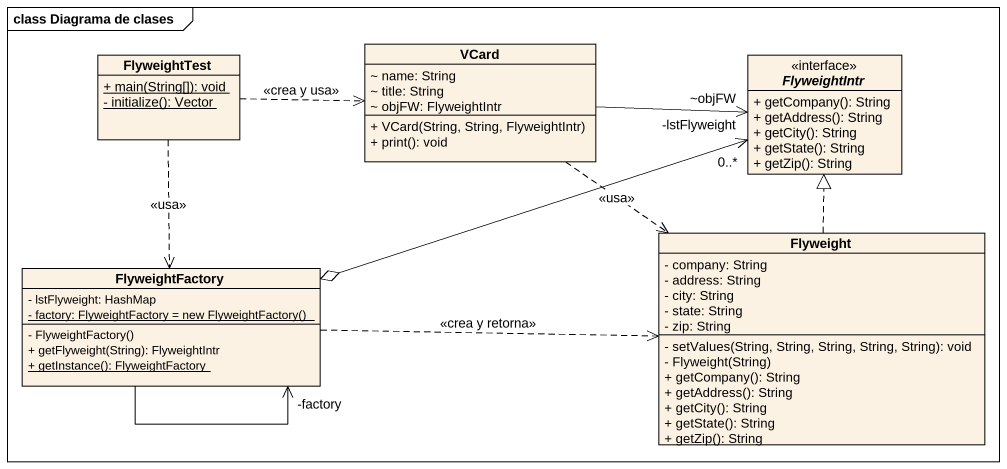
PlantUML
@startuml
mainframe class Diagrama de clases
hide circle
hide empty members
skinparam classAttributeIconSize 0
class VCard {
  ~ name: String
  ~ title: String
  ~ objFW: FlyweightIntr
  + VCard(String, String, FlyweightIntr)
  + print(): void
}
class FlyweightTest {
  {static} + main(String[]): void
  {static} - initialize(): Vector
}
interface FlyweightIntr <<interface>> {
  + getCompany(): String
  + getAddress(): String
  + getCity(): String
  + getState(): String
  + getZip(): String
}
class Flyweight {
  - company: String
  - address: String
  - city: String
  - state: String
  - zip: String
  - setValues(String, String, String, String, String): void
  - Flyweight(String)
  + getCompany(): String
  + getAddress(): String
  + getCity(): String
  + getState(): String
  + getZip(): String
}
class FlyweightFactory {
  - lstFlyweight: HashMap
  {static} {field} - factory: FlyweightFactory = new FlyweightFactory()
  - FlyweightFactory()
  + getFlyweight(String): FlyweightIntr
  {static} + getInstance(): FlyweightFactory
}
VCard -right-> "~objFW" FlyweightIntr
VCard ..> Flyweight : <<usa>>
FlyweightTest .right.> VCard : <<crea y usa>>
FlyweightTest ..> FlyweightFactory : <<usa>>
FlyweightIntr "-lstFlyweight\n0..*" <-left-o FlyweightFactory
Flyweight .up.|> FlyweightIntr
FlyweightFactory .right.> Flyweight : <<crea y retorna>>
FlyweightFactory --> "-factory" FlyweightFactory
@enduml
